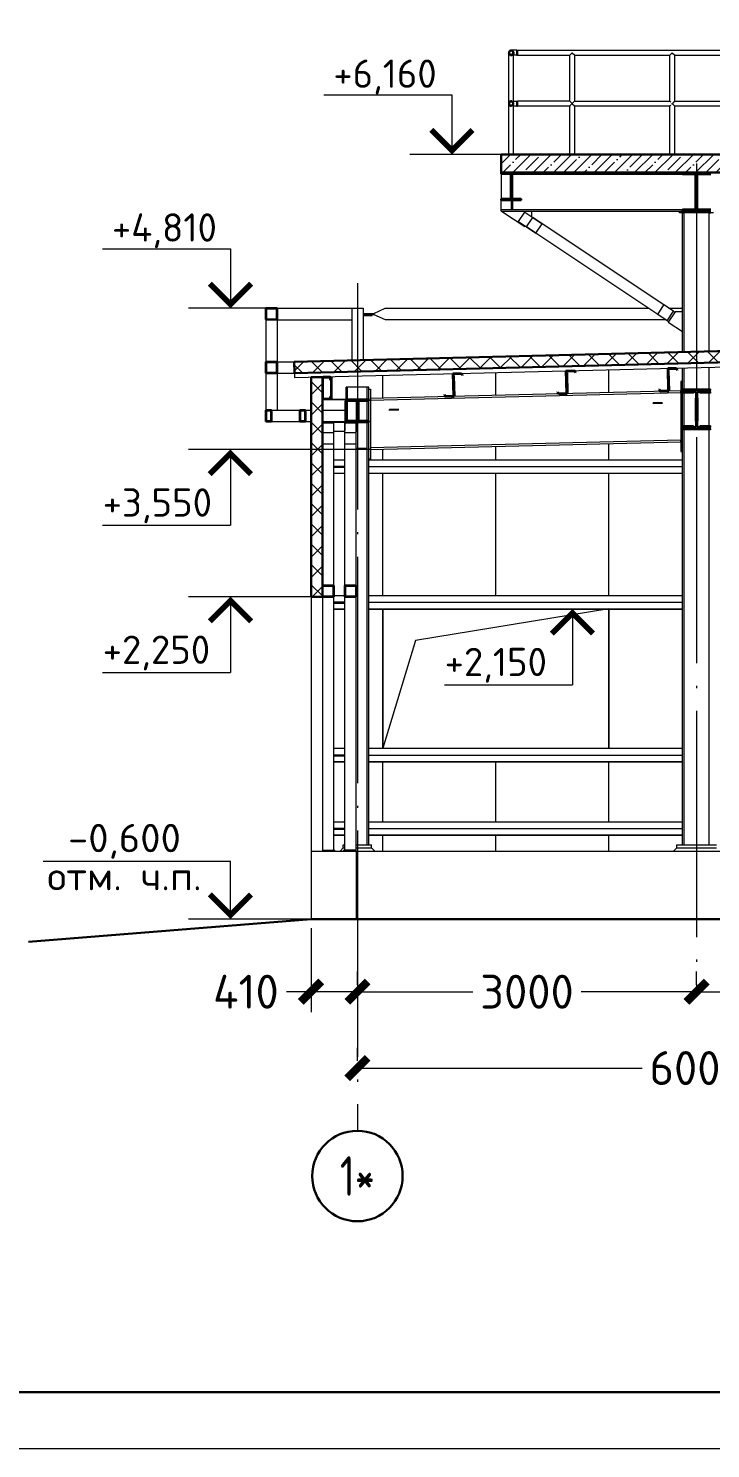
# Model space of a CAD drawing. Extents: x -965262 to 1142518, y -357520 to 71675.
# Drawn here: x -336489 to -330455, y -240088 to -227531 of the extents above; entities that cross this region are included whole.
import ezdxf

# ---------------------------------------------------------------- set-up
doc = ezdxf.new("R2010")
doc.units = 0
doc.header["$LTSCALE"] = 10
doc.linetypes.add('DOTE', pattern=[2.42, 2, -0.2, 0.02, -0.2])
doc.layers.get('0').update_dxf_attribs({"linetype": 'CONTINUOUS', "lineweight": 30})
doc.layers.get('Defpoints').update_dxf_attribs({"linetype": 'CONTINUOUS'})
doc.layers.add('DOTE', color=7, linetype='DOTE', lineweight=9)
doc.styles.add('GOST 2.304', font='isocpeur.ttf', dxfattribs={"width": 0.75, "height": 250})
doc.styles.get("Standard").update_dxf_attribs({"font": 'isocpeur.ttf', "height": 300})
doc.dimstyles.get("Standard").update_dxf_attribs({"dimscale": 100, "dimtxt": 300, "dimasz": 1.8, "dimexe": 1.8, "dimexo": 0.625, "dimgap": 0.9, "dimtad": 0, "dimdec": 0, "dimzin": 0, "dimdsep": 46, "dimtxsty": 'Standard', "dimblk": 'ARCHTICK', "dimcen": 0.9, "dimclrd": 256, "dimclre": 256, "dimclrt": 256, "dimadec": 0, "dimazin": 0, "dimtfac": 1, "dimtdec": 0, "dimtofl": 0, "dimtmove": 0, "dimatfit": 3, "dimfxl": 1, "dimtolj": 1, "dimtzin": 0, "dimlwd": 15, "dimlwe": 15, "dimarcsym": 0})
pattern_1 = [(45, (-336265.44, -304529.16), (-89.80256, 89.80256), []), (135, (-336265.44, -304529.16), (-89.80256, -89.80256), [])]

# ---------------------------------------------------------------- blocks, each defined once
blk = doc.blocks.new('_ArchTick')
at = {"color": 0, "linetype": 'ByBlock', "lineweight": 0, "const_width": 0.4}
blk.add_lwpolyline([(-0.5, -0.5), (0.5, 0.5)], dxfattribs=at)
blk = doc.blocks.new('*D134')
at = {"lineweight": 15, "transparency": 16777216}
for p, q in [((-333989, -235487), (-333989, -236228)), ((-333579, -235986), (-333579, -235868)), ((-333989, -236048), (-334205, -236048)), ((-333579, -236048), (-333989, -236048))]:
    blk.add_line(p, q, dxfattribs=at)
at = {"layer": 'Defpoints', "color": 0, "lineweight": 15, "transparency": 16777216}
for p in [(-333989, -235424), (-333989, -236048), (-333579, -236048)]:
    blk.add_point(p, dxfattribs=at)
at = {"lineweight": 15, "transparency": 16777216, "xscale": 180, "yscale": 180, "zscale": 180, "rotation": 180}
blk.add_blockref('_ArchTick', (-333989, -236048), dxfattribs=at)
at = {"lineweight": 15, "transparency": 16777216, "xscale": 180, "yscale": 180, "zscale": 180}
blk.add_blockref('_ArchTick', (-333579, -236048), dxfattribs=at)
at = {"lineweight": 15, "transparency": 16777216, "insert": (-334565, -236048), "char_height": 300, "attachment_point": 5}
blk.add_mtext('\\A1;410', dxfattribs=at)
blk = doc.blocks.new('*D142')
at = {"lineweight": 15, "transparency": 16777216}
for p, q in [((-333579, -236660), (-333579, -236543)), ((-327579, -236660), (-327579, -236543)), ((-333579, -236723), (-331059, -236723)), ((-327579, -236723), (-330099, -236723))]:
    blk.add_line(p, q, dxfattribs=at)
at = {"layer": 'Defpoints', "color": 0, "lineweight": 15, "transparency": 16777216}
for p in [(-333579, -236723), (-333579, -236723), (-327579, -236723)]:
    blk.add_point(p, dxfattribs=at)
at = {"lineweight": 15, "transparency": 16777216, "xscale": 180, "yscale": 180, "zscale": 180, "rotation": 180}
blk.add_blockref('_ArchTick', (-333579, -236723), dxfattribs=at)
at = {"lineweight": 15, "transparency": 16777216, "xscale": 180, "yscale": 180, "zscale": 180}
blk.add_blockref('_ArchTick', (-327579, -236723), dxfattribs=at)
at = {"lineweight": 15, "transparency": 16777216, "insert": (-330579, -236723), "char_height": 300, "attachment_point": 5}
blk.add_mtext('\\A1;6000', dxfattribs=at)
blk = doc.blocks.new('qsc')
at = {"lineweight": 15}
for p, q in [((395158, 154474), (395108, 154474)), ((395158, 154474), (395158, 154474)), ((395158, 154433), (395158, 154474)), ((395158, 154474), (395165, 154474)), ((395165, 154433), (395165, 154474)), ((395165, 154474), (395165, 154474)), ((395165, 154474), (395165, 154473)), ((395165, 154474), (398635, 154474)), ((395165, 154473), (395165, 154460)), ((395165, 154460), (395165, 154431)), ((395087, 153553), (395087, 154453)), ((395130, 154003), (395130, 154453)), ((395158, 154431), (395130, 154431)), ((395158, 154432), (395158, 154433)), ((395158, 154432), (395158, 154433)), ((395158, 154431), (395158, 154432)), ((395158, 154431), (395158, 154432)), ((395158, 154431), (395165, 154431)), ((395165, 154432), (395165, 154433)), ((395165, 154431), (395165, 154432)), ((395165, 154431), (395627, 154431)), ((395627, 154432), (395648, 154453)), ((395627, 154431), (395627, 154432)), ((395627, 154024), (395627, 154431)), ((395648, 154453), (395670, 154431)), ((395670, 154024), (395670, 154431)), ((395670, 154431), (396512, 154431)), ((396512, 154432), (396533, 154453)), ((396512, 154431), (396512, 154432)), ((396512, 154024), (396512, 154431)), ((396533, 154453), (396555, 154431)), ((396555, 154024), (396555, 154431)), ((396555, 154431), (397397, 154431)), ((395087, 154006), (395088, 154010)), ((395087, 154003), (395087, 154006)), ((395087, 153999), (395087, 154003)), ((395088, 153995), (395087, 153999)), ((395088, 154010), (395090, 154013)), ((395090, 153992), (395088, 153995)), ((395090, 154013), (395092, 154016)), ((395092, 153989), (395090, 153992)), ((395112, 154024), (395116, 154023)), ((395116, 153983), (395112, 153982)), ((395116, 154023), (395119, 154021)), ((395119, 153984), (395116, 153983)), ((395119, 154021), (395122, 154019)), ((395122, 153986), (395119, 153984)), ((395122, 154019), (395125, 154016)), ((395125, 153989), (395122, 153986)), ((395125, 154016), (395127, 154013)), ((395127, 153992), (395125, 153989)), ((395127, 154013), (395128, 154010)), ((395128, 153995), (395127, 153992)), ((395128, 154010), (395129, 154006)), ((395129, 153999), (395128, 153995)), ((395129, 154006), (395130, 154003)), ((395130, 154003), (395129, 153999)), ((395130, 154024), (395158, 154024)), ((395130, 153553), (395130, 154003)), ((395158, 153981), (395130, 153981)), ((395158, 154024), (395158, 154024)), ((395158, 153983), (395158, 154024)), ((395158, 154024), (395165, 154024)), ((395158, 153982), (395158, 153983)), ((395158, 153982), (395158, 153983)), ((395158, 153981), (395158, 153982)), ((395158, 153981), (395158, 153982)), ((395158, 153981), (395165, 153981)), ((395165, 154024), (395165, 154024)), ((395165, 154024), (395165, 154023)), ((395627, 154024), (395165, 154024)), ((395165, 153983), (395165, 154024)), ((395165, 154023), (395165, 153981)), ((395165, 153982), (395165, 153983)), ((395165, 153981), (395165, 153982)), ((395627, 153981), (395165, 153981)), ((395648, 154003), (395627, 154024)), ((395627, 153982), (395648, 154003)), ((395627, 153982), (395627, 153981)), ((395627, 153553), (395627, 153981)), ((395648, 154003), (395652, 154006)), ((395648, 154003), (395652, 153999)), ((395669, 154024), (395652, 154006)), ((395652, 153999), (395665, 153986)), ((395665, 153986), (395669, 153982)), ((395669, 154024), (395670, 154024)), ((395670, 153981), (395669, 153982)), ((395670, 154024), (396512, 154024)), ((395670, 153553), (395670, 153981)), ((396512, 153981), (395670, 153981)), ((396512, 154024), (396512, 154024)), ((396512, 154024), (396513, 154023)), ((396512, 154024), (396512, 154024)), ((396513, 153983), (396512, 153982)), ((396512, 153981), (396512, 153982)), ((396512, 153982), (396512, 153982)), ((396512, 153553), (396512, 153981)), ((396515, 154021), (396513, 154023)), ((396513, 154023), (396513, 154023)), ((396515, 153984), (396513, 153983)), ((396513, 153983), (396513, 153983)), ((396517, 154019), (396515, 154021)), ((396515, 154021), (396515, 154021)), ((396517, 153986), (396515, 153984)), ((396515, 153984), (396515, 153984)), ((396520, 154016), (396517, 154019)), ((396517, 154019), (396517, 154019)), ((396520, 153989), (396517, 153987)), ((396517, 153987), (396517, 153986)), ((396520, 154016), (396520, 154016)), ((396520, 154016), (396520, 154016)), ((396520, 153990), (396520, 153989)), ((396520, 153989), (396520, 153989)), ((396533, 154003), (396530, 154006)), ((396530, 153999), (396533, 154003)), ((396533, 154003), (396537, 154006)), ((396533, 154003), (396537, 153999)), ((396554, 154024), (396537, 154006)), ((396537, 153999), (396550, 153986)), ((396550, 153986), (396554, 153982)), ((396554, 154024), (396555, 154024)), ((396555, 153981), (396554, 153982)), ((396555, 154024), (397397, 154024)), ((396555, 153553), (396555, 153981)), ((397397, 153981), (396555, 153981)), ((395021, 153382), (395021, 153160)), ((395021, 153379), (395105, 153379)), ((395112, 153379), (396623, 153379)), ((395112, 153341), (395121, 153341)), ((395121, 153379), (395121, 153160)), ((395196, 153393), (396623, 153393)), ((396735, 153068), (396735, 153379)), ((395112, 153201), (395121, 153201)), ((396735, 153323), (396744, 153323)), ((395021, 153053), (395021, 153149)), ((395112, 153068), (395112, 153149)), ((395121, 153149), (395121, 153068)), ((396735, 153123), (396744, 153123)), ((395021, 153067), (396623, 153067)), ((395021, 153053), (396623, 153053)), ((395024, 153053), (395229, 152916)), ((395121, 153068), (395112, 153068)), ((395173, 152959), (395229, 153043)), ((395173, 152959), (395244, 152912)), ((395229, 153043), (395299, 152995)), ((395244, 152912), (395299, 152995)), ((395287, 153004), (395290, 153008)), ((395290, 153008), (395290, 153053)), ((395299, 152995), (395382, 152940)), ((395382, 152940), (395299, 152995)), ((396598, 153053), (396623, 153053)), ((396598, 153038), (396598, 153053)), ((396898, 153038), (396598, 153038)), ((396623, 153038), (396637, 153038)), ((396623, 151805), (396623, 153038)), ((396637, 151806), (396637, 153038)), ((396744, 153068), (396735, 153068)), ((396859, 153038), (396873, 153038)), ((396859, 151811), (396859, 153038)), ((395229, 152916), (395231, 152921)), ((395244, 152912), (395327, 152857)), ((395327, 152857), (395244, 152912)), ((395327, 152857), (395382, 152940)), ((396404, 152139), (395327, 152857)), ((396459, 152222), (395382, 152940)), ((396404, 152139), (396459, 152222)), ((396404, 152139), (396459, 152222)), ((396459, 152222), (396458, 152220)), ((396543, 152167), (396459, 152222)), ((396543, 152167), (396459, 152222)), ((392938, 152193), (393798, 152193)), ((393038, 152092), (393698, 152092)), ((396405, 152141), (396404, 152139)), ((396487, 152083), (396404, 152139)), ((396487, 152083), (396404, 152139)), ((396487, 152083), (396543, 152167)), ((396500, 152075), (396487, 152083)), ((396558, 152162), (396497, 152071)), ((396497, 152071), (396623, 151987)), ((396543, 152167), (396541, 152165)), ((396543, 152167), (396555, 152158)), ((396623, 152162), (396558, 152162)), ((393038, 151719), (393188, 151719)), ((393038, 151619), (393192, 151619)), ((393525, 151584), (393519, 151584)), ((393519, 151584), (393519, 151389)), ((393525, 151389), (393525, 151584)), ((394603, 151412), (394599, 151597)), ((394599, 151597), (394605, 151597)), ((394605, 151597), (394609, 151413)), ((395603, 151437), (395599, 151622)), ((395599, 151622), (395605, 151622)), ((395605, 151622), (395609, 151437)), ((396503, 151459), (396498, 151644)), ((396498, 151644), (396504, 151644)), ((396504, 151644), (396509, 151459)), ((396623, 151468), (396623, 151665)), ((396637, 151477), (396637, 151666)), ((396859, 151477), (396859, 151671)), ((393848, 151496), (393648, 151496)), ((393648, 151387), (393648, 151496)), ((393660, 151387), (393660, 151496)), ((393836, 151387), (393836, 151496)), ((393848, 151387), (393848, 151496)), ((393848, 151479), (393863, 151479)), ((393848, 151387), (393848, 151479)), ((393863, 151479), (393863, 150859)), ((396608, 151462), (393863, 151394)), ((393863, 151380), (396608, 151448)), ((396623, 151547), (396608, 151547)), ((396608, 151547), (396608, 150927)), ((396608, 151448), (396608, 151462)), ((396623, 151142), (396623, 151454)), ((396871, 151477), (396626, 151477)), ((396626, 151477), (396626, 151468)), ((396871, 151468), (396626, 151468)), ((396721, 151454), (396626, 151454)), ((396626, 151454), (396626, 151442)), ((396721, 151442), (396626, 151442)), ((396637, 151154), (396637, 151442)), ((396721, 151454), (396721, 151442)), ((396871, 151454), (396776, 151454)), ((396776, 151454), (396776, 151442)), ((396871, 151442), (396776, 151442)), ((396859, 151154), (396859, 151442)), ((396871, 151477), (396871, 151468)), ((396871, 151454), (396871, 151442)), ((393458, 151389), (393648, 151389)), ((393458, 151383), (393458, 151389)), ((393648, 151383), (393458, 151383)), ((393648, 151373), (393636, 151373)), ((393636, 151373), (393636, 151113)), ((393648, 151199), (393648, 151375)), ((393648, 151199), (393648, 151373)), ((393660, 151199), (393660, 151375)), ((393752, 151357), (393761, 151357)), ((393761, 151375), (393761, 151199)), ((393836, 151199), (393836, 151375)), ((393848, 151199), (393848, 151375)), ((393848, 151199), (393848, 151375)), ((393863, 151380), (393863, 151394)), ((396445, 151358), (396365, 151356)), ((396366, 151348), (396365, 151356)), ((396446, 151350), (396366, 151348)), ((396446, 151350), (396445, 151358)), ((396744, 151398), (396735, 151398)), ((396735, 151398), (396735, 151198)), ((396762, 151398), (396753, 151398)), ((396762, 151198), (396762, 151398)), ((393761, 151217), (393752, 151217)), ((394112, 151300), (394032, 151298)), ((394032, 151290), (394032, 151298)), ((394112, 151292), (394032, 151290)), ((394112, 151292), (394112, 151300)), ((396735, 151198), (396744, 151198)), ((396753, 151198), (396762, 151198)), ((393636, 151113), (393638, 151113)), ((393648, 151177), (393648, 151187)), ((393648, 151177), (393648, 151187)), ((393660, 151177), (393660, 151187)), ((393836, 147448), (393836, 151187)), ((393848, 147448), (393848, 151187)), ((393848, 150859), (393848, 151187)), ((396623, 147448), (396623, 151128)), ((396721, 151154), (396626, 151154)), ((396626, 151154), (396626, 151142)), ((396721, 151142), (396626, 151142)), ((396871, 151128), (396626, 151128)), ((396626, 151128), (396626, 151119)), ((396871, 151119), (396626, 151119)), ((396637, 147448), (396637, 151119)), ((396721, 151154), (396721, 151142)), ((396871, 151154), (396776, 151154)), ((396776, 151154), (396776, 151142)), ((396871, 151142), (396776, 151142)), ((396859, 147448), (396859, 151119)), ((396871, 151154), (396871, 151142)), ((396871, 151128), (396871, 151119)), ((393836, 150953), (393738, 150953)), ((393836, 150944), (393738, 150944)), ((393836, 150944), (393836, 150953)), ((396608, 151026), (393863, 150958)), ((393863, 150944), (396608, 151012)), ((393863, 150944), (393863, 150958)), ((396608, 151012), (396608, 151026)), ((393538, 150853), (393629, 150853)), ((393629, 150851), (393629, 150853)), ((393629, 150853), (393638, 150853)), ((393638, 150851), (393629, 150851)), ((393863, 150859), (393848, 150859)), ((393848, 150853), (396623, 150853)), ((396608, 150927), (396623, 150927)), ((393538, 150794), (393638, 150794)), ((393638, 150793), (393538, 150793)), ((393538, 150787), (393638, 150787)), ((393538, 150736), (393638, 150736)), ((393538, 150734), (393638, 150734)), ((393848, 150793), (396623, 150793)), ((393848, 150736), (396623, 150736)), ((393848, 150734), (396623, 150734)), ((393538, 149653), (393629, 149653)), ((393538, 149594), (393638, 149594)), ((393638, 149593), (393538, 149593)), ((393538, 149587), (393638, 149587)), ((393629, 149651), (393629, 149653)), ((393629, 149653), (393638, 149653)), ((393638, 149651), (393629, 149651)), ((393848, 149653), (396623, 149653)), ((393848, 149593), (396623, 149593)), ((393538, 149536), (393638, 149536)), ((393538, 149534), (393638, 149534)), ((393848, 149536), (396623, 149536)), ((393848, 149534), (396623, 149534)), ((393538, 148303), (393629, 148303)), ((393629, 148301), (393629, 148303)), ((393629, 148303), (393638, 148303)), ((393638, 148301), (393629, 148301)), ((393848, 148303), (396623, 148303)), ((393538, 148244), (393638, 148244)), ((393638, 148243), (393538, 148243)), ((393538, 148237), (393638, 148237)), ((393538, 148186), (393638, 148186)), ((393538, 148184), (393638, 148184)), ((393848, 148243), (396623, 148243)), ((393848, 148186), (396623, 148186)), ((393848, 148184), (396623, 148184)), ((393538, 147653), (393629, 147653)), ((393538, 147594), (393638, 147594)), ((393638, 147593), (393538, 147593)), ((393538, 147587), (393638, 147587)), ((393629, 147651), (393629, 147653)), ((393629, 147653), (393638, 147653)), ((393638, 147651), (393629, 147651)), ((393848, 147653), (396623, 147653)), ((393848, 147593), (396623, 147593)), ((393538, 147536), (393638, 147536)), ((393538, 147534), (393638, 147534)), ((393623, 147423), (393623, 147448)), ((393623, 147448), (393638, 147448)), ((393623, 147423), (393638, 147423)), ((393738, 147448), (393873, 147448)), ((393738, 147423), (393873, 147423)), ((393848, 147536), (396623, 147536)), ((393848, 147534), (396623, 147534)), ((393873, 147423), (393873, 147448)), ((396573, 147423), (396573, 147448)), ((396573, 147448), (396923, 147448)), ((396573, 147423), (396923, 147423))]:
    blk.add_line(p, q, dxfattribs=at)
for p, q in [((395092, 154016), (395095, 154019)), ((395095, 153986), (395092, 153989)), ((395095, 154019), (395098, 154021)), ((395098, 153984), (395095, 153986)), ((395098, 154021), (395101, 154023)), ((395101, 153983), (395098, 153984)), ((395101, 154023), (395105, 154024)), ((395105, 153982), (395101, 153983)), ((395105, 154024), (395108, 154024)), ((395108, 153981), (395105, 153982)), ((395108, 154024), (395112, 154024)), ((395112, 153982), (395108, 153981)), ((395021, 153382), (395021, 153393)), ((395021, 153393), (395196, 153393)), ((395105, 153382), (395021, 153382)), ((395105, 153160), (395105, 153382)), ((395196, 153382), (395112, 153382)), ((395112, 153382), (395112, 153160)), ((395196, 153393), (395196, 153382)), ((396623, 153379), (396623, 153393)), ((396623, 153393), (396873, 153393)), ((396744, 153379), (396623, 153379)), ((396744, 153067), (396744, 153379)), ((396873, 153379), (396753, 153379)), ((396753, 153379), (396753, 153067)), ((395021, 153149), (395021, 153160)), ((395021, 153160), (395105, 153160)), ((395021, 153149), (395196, 153149)), ((395112, 153160), (395196, 153160)), ((395196, 153160), (395196, 153149)), ((396623, 153053), (396623, 153067)), ((396623, 153067), (396744, 153067)), ((396623, 153053), (396873, 153053)), ((396753, 153067), (396873, 153067)), ((396623, 151454), (396623, 151468)), ((396623, 151468), (396873, 151468)), ((396744, 151454), (396623, 151454)), ((396744, 151142), (396744, 151454)), ((396873, 151454), (396753, 151454)), ((396753, 151454), (396753, 151142)), ((393648, 151375), (393648, 151387)), ((393648, 151387), (393848, 151387)), ((393744, 151375), (393648, 151375)), ((393744, 151199), (393744, 151375)), ((393848, 151375), (393752, 151375)), ((393752, 151375), (393752, 151199)), ((393848, 151387), (393848, 151375)), ((393648, 151187), (393648, 151199)), ((393648, 151199), (393744, 151199)), ((393752, 151199), (393848, 151199)), ((393848, 151199), (393848, 151187)), ((393648, 151187), (393848, 151187)), ((396623, 151128), (396623, 151142)), ((396623, 151142), (396744, 151142)), ((396623, 151128), (396873, 151128)), ((396753, 151142), (396873, 151142))]:
    blk.add_line(p, q)
at = {"extrusion": (0, 1, 0)}
for p, q in [((393038, 152193), (392938, 152193)), ((392938, 152193), (392938, 152093)), ((393038, 152193), (392938, 152193)), ((392938, 152193), (392938, 152192)), ((392938, 152093), (393038, 152093)), ((392941, 152190), (393036, 152190)), ((392941, 152095), (392941, 152190)), ((393036, 152095), (392941, 152095)), ((393036, 152190), (393036, 152095)), ((393038, 152093), (393038, 152193)), ((393038, 152193), (393038, 152192)), ((393038, 151719), (392938, 151719)), ((392938, 151719), (392938, 151619)), ((392941, 151717), (393036, 151717)), ((392941, 151622), (392941, 151717)), ((393036, 151717), (393036, 151622)), ((393038, 151619), (393038, 151719)), ((392938, 151619), (393038, 151619)), ((393036, 151622), (392941, 151622)), ((392938, 151293), (392938, 151193)), ((392988, 151293), (392938, 151293)), ((392938, 151193), (392988, 151193)), ((392941, 151290), (392986, 151290)), ((392941, 151195), (392941, 151290)), ((392986, 151195), (392941, 151195)), ((392986, 151290), (392986, 151195)), ((392988, 151193), (392988, 151293)), ((393239, 151293), (393239, 151193)), ((393289, 151293), (393239, 151293)), ((393239, 151193), (393289, 151193)), ((393241, 151290), (393286, 151290)), ((393241, 151195), (393241, 151290)), ((393286, 151195), (393241, 151195)), ((393286, 151290), (393286, 151195)), ((393289, 151193), (393289, 151293))]:
    blk.add_line(p, q, dxfattribs=at)
at = {"lineweight": 15, "extrusion": (0, 1, 0)}
for p, q in [((392938, 152092), (392938, 151719)), ((393038, 152092), (393038, 151719)), ((393698, 152193), (393698, 151733)), ((393798, 152193), (393798, 151736)), ((392938, 151619), (392938, 151193)), ((393038, 151619), (393038, 151293)), ((392938, 151293), (393239, 151293)), ((392989, 151193), (393239, 151193)), ((393289, 151293), (393338, 151293)), ((393289, 151193), (393338, 151193)), ((393438, 151293), (393636, 151293)), ((393438, 151193), (393636, 151193))]:
    blk.add_line(p, q, dxfattribs=at)
at = {"lineweight": 15}
blk.add_arc((395108, 154453), 21.4, 10, 190, dxfattribs=at)
for centre, radius, start, end in [((395108, 154453), 21.3, 190, 10), ((395108, 154453), 18.6, 350, 170), ((395108, 154453), 18.5, 170, 350), ((395108, 154003), 18.5, 0, 180), ((395108, 154003), 18.5, 180, 0)]:
    blk.add_arc(centre, radius, start, end)
blk = doc.blocks.new('*D144')
at = {"lineweight": 15, "transparency": 16777216}
for p, q in [((-333579, -235986), (-333579, -235868)), ((-330579, -235986), (-330579, -235868)), ((-333579, -236048), (-332559, -236048)), ((-330579, -236048), (-331599, -236048))]:
    blk.add_line(p, q, dxfattribs=at)
at = {"layer": 'Defpoints', "color": 0, "lineweight": 15, "transparency": 16777216}
for p in [(-333579, -236048), (-333579, -236048), (-330579, -236048)]:
    blk.add_point(p, dxfattribs=at)
at = {"lineweight": 15, "transparency": 16777216, "xscale": 180, "yscale": 180, "zscale": 180, "rotation": 180}
blk.add_blockref('_ArchTick', (-333579, -236048), dxfattribs=at)
at = {"lineweight": 15, "transparency": 16777216, "xscale": 180, "yscale": 180, "zscale": 180}
blk.add_blockref('_ArchTick', (-330579, -236048), dxfattribs=at)
at = {"lineweight": 15, "transparency": 16777216, "insert": (-332079, -236048), "char_height": 300, "attachment_point": 5}
blk.add_mtext('\\A1;3000', dxfattribs=at)
blk = doc.blocks.new('*D145')
at = {"lineweight": 15, "transparency": 16777216}
for p, q in [((-330579, -235986), (-330579, -235868)), ((-327579, -235986), (-327579, -235868)), ((-330579, -236048), (-329559, -236048)), ((-327579, -236048), (-328599, -236048))]:
    blk.add_line(p, q, dxfattribs=at)
at = {"layer": 'Defpoints', "color": 0, "lineweight": 15, "transparency": 16777216}
for p in [(-330579, -236048), (-330579, -236048), (-327579, -236048)]:
    blk.add_point(p, dxfattribs=at)
at = {"lineweight": 15, "transparency": 16777216, "xscale": 180, "yscale": 180, "zscale": 180, "rotation": 180}
blk.add_blockref('_ArchTick', (-330579, -236048), dxfattribs=at)
at = {"lineweight": 15, "transparency": 16777216, "xscale": 180, "yscale": 180, "zscale": 180}
blk.add_blockref('_ArchTick', (-327579, -236048), dxfattribs=at)
at = {"lineweight": 15, "transparency": 16777216, "insert": (-329079, -236048), "char_height": 300, "attachment_point": 5}
blk.add_mtext('\\A1;3000', dxfattribs=at)

msp = doc.modelspace()

# ---------------------------------------------------------------- hatches: boundary and pattern name
at = {"lineweight": 15}
h = msp.add_hatch(dxfattribs=at)
h.set_pattern_fill('ANSI35', color=256, scale=20, style=0)
h.set_pattern_definition([(45, (-336265.44, -304529.16), (-89.80256, 89.80256), []), (45, (-336175.63, -304529.16), (-89.80256, 89.80256), [158.75, -31.75, 0, -31.75])])
h.paths.add_polyline_path([(-332306.3, -228805.6), (-327903.8, -228805.6), (-327903.8, -228645.6), (-332306.3, -228645.6)])
h = msp.add_hatch(dxfattribs=at)
h.set_pattern_fill('ANSI37', color=30, scale=40, style=0)
h.set_pattern_definition(pattern_1)
h.paths.add_polyline_path([(-327255, -230407.9), (-327258.7, -230308), (-334138.8, -230477.7), (-334135.2, -230577.6)])
h = msp.add_hatch(dxfattribs=at)
h.set_pattern_fill('ANSI37', color=30, scale=40, style=0)
h.set_pattern_definition(pattern_1)
h.paths.add_polyline_path([(-333888.8, -230614), (-333988.8, -230614), (-333988.8, -230614), (-333988.8, -232555.6), (-333888.8, -232555.6)])

# ---------------------------------------------------------------- linework, layer by layer
at = {"lineweight": 15, "ltscale": 0.3}
for p, q in [((-333875.8, -228119.3, -3259.8), (-332743.4, -228119.3, -3259.8)), ((-335834.3, -229479.3, -3259.8), (-334701.9, -229479.3, -3259.8)), ((-335834.3, -231923.6, -1808.5), (-334701.9, -231923.6, -1808.5)), ((-335834.3, -233224.9, -1808.5), (-334701.9, -233224.9, -1808.5)), ((-332810, -233333.3, -3259.8), (-331677.6, -233333.3, -3259.8)), ((-336356.8, -234892.5, -3259.8), (-334701.9, -234892.5, -3259.8))]:
    msp.add_line(p, q, dxfattribs=at)
at = {"lineweight": 15}
for p, q in [((-332743.4, -228119.3, -3259.8), (-332743.4, -228645.6, -3259.8)), ((-332306.3, -228645.6, -3259.8), (-333114, -228645.6, -3259.8)), ((-334701.9, -229479.3, -3259.8), (-334701.9, -230005.6, -3259.8)), ((-334388.8, -230005.6, -3259.8), (-335072.4, -230005.6, -3259.8)), ((-333433.8, -230051, -3259.8), (-333333.8, -230005.6, -3259.8)), ((-333333.8, -230005.6, -3259.8), (-331003.9, -230005.6, -3259.8)), ((-330823.7, -230005.6, -3259.8), (-330703.8, -230005.6, -3259.8)), ((-333448.8, -230060.2, -3259.8), (-333528.8, -230060.2, -3259.8)), ((-333528.8, -230060.2, -3259.8), (-333528.8, -230069.2, -3259.8)), ((-333528.8, -230069.2, -3259.8), (-333448.8, -230069.2, -3259.8)), ((-333518.8, -230051, -3259.8), (-333518.8, -230060.2, -3259.8)), ((-333518.8, -230051, -3259.8), (-333433.8, -230051, -3259.8)), ((-333518.8, -230060.2, -3259.8), (-333433.8, -230060.2, -3259.8)), ((-333448.8, -230069.2, -3259.8), (-333448.8, -230060.2, -3259.8)), ((-333433.8, -230051, -3259.8), (-333433.8, -230060.2, -3259.8)), ((-333433.8, -230060.2, -3259.8), (-333333.8, -230105.6, -3259.8)), ((-333333.8, -230105.6, -3259.8), (-330853.9, -230105.6, -3259.8)), ((-333813.8, -230809.5, -3259.8), (-333813.8, -230614.5, -3259.8)), ((-333813.8, -230614.5, -3259.8), (-333807.8, -230614.5, -3259.8)), ((-333807.8, -230809.5, -3259.8), (-333807.8, -230614.5, -3259.8)), ((-333813.8, -230809.5, -3259.8), (-333807.8, -230809.5, -3259.8)), ((-333888.8, -231011.6, -3259.8), (-333578.8, -231011.6, -3259.8)), ((-333788.8, -231021.6, -3259.8), (-333888.8, -231021.6, -3259.8)), ((-333788.8, -234796.6, -3259.8), (-333788.8, -231021.6, -3259.8)), ((-333688.8, -234796.6, -3259.8), (-333688.8, -231021.6, -3259.8)), ((-333588.8, -231021.6, -3259.8), (-333688.8, -231021.6, -3259.8)), ((-333588.8, -234805.6, -3259.8), (-333588.8, -231021.6, -3259.8)), ((-333578.8, -231091.6, -3259.8), (-333578.8, -231011.6, -3259.8)), ((-333788.8, -231106.6, -3259.8), (-333888.8, -231106.6, -3259.8)), ((-333788.8, -231091.6, -3259.8), (-333688.8, -231091.6, -3259.8)), ((-333588.8, -231106.6, -3259.8), (-333688.8, -231106.6, -3259.8)), ((-333588.8, -231091.6, -3259.8), (-333578.8, -231091.6, -3259.8)), ((-333463.8, -231254.3, -3259.8), (-335072.4, -231254.3, -1808.5)), ((-334701.9, -231254.3, -1808.5), (-334701.9, -231923.6, -1808.5)), ((-333788.8, -231206.6, -3259.8), (-333888.8, -231206.6, -3259.8)), ((-333588.8, -231206.6, -3259.8), (-333688.8, -231206.6, -3259.8)), ((-333988.8, -232555.6, -3259.8), (-335072.4, -232555.6, -1808.5)), ((-334701.9, -232555.6, -1808.5), (-334701.9, -233224.9, -1808.5)), ((-331677.6, -232664, -3259.8), (-331677.6, -233333.3, -3259.8)), ((-333988.8, -234805.6, -3259.8), (-333988.8, -235405.6, -3259.8)), ((-333778.8, -234805.6, -3259.8), (-333778.8, -234796.6, -3259.8)), ((-333703.8, -234775.6, -3259.8), (-333732.6, -234804.4, -3259.8)), ((-333698.8, -234805.6, -3259.8), (-333698.8, -234796.6, -3259.8)), ((-333588.8, -234805.6, -3259.8), (-333588.8, -235405.6, -3259.8)), ((-333453.8, -234775.6, -3259.8), (-333425, -234804.4, -3259.8)), ((-330753.8, -234775.6, -3259.8), (-330782.6, -234804.4, -3259.8)), ((-334701.9, -235405.6, -3259.8), (-334701.9, -234892.5, -3259.8)), ((-333988.8, -235405.6, -3259.8), (-335072.4, -235405.6, -1808.5))]:
    msp.add_line(p, q, dxfattribs=at)
at = {"color": 30}
for p, q in [((-334138.8, -230477.7, -3259.8), (-327258.7, -230308, -3259.8)), ((-334135.2, -230577.6, -3259.8), (-327255, -230407.9, -3259.8)), ((-334138.8, -230477.7, -3259.8), (-334135.2, -230577.6, -3259.8)), ((-333988.8, -230614, -3259.8), (-333888.8, -230614, -3259.8)), ((-333988.8, -232555.6, -3259.8), (-333988.8, -230614, -3259.8)), ((-333888.8, -232555.6, -3259.8), (-333888.8, -230614, -3259.8))]:
    msp.add_line(p, q, dxfattribs=at)
at = {"color": 30, "lineweight": 15}
for p, q in [((-334134, -230617.6, -3259.8), (-327253.8, -230447.9, -3259.8)), ((-334135.2, -230577.6, -3259.8), (-334134, -230617.6, -3259.8)), ((-333988.8, -232555.6, -3259.8), (-333988.8, -234805.6, -3259.8)), ((-333888.8, -232555.6, -3259.8), (-333888.8, -234805.6, -3259.8)), ((-331353.8, -232664, -4711.1), (-333064.4, -232943.9, -4711.1)), ((-333064.4, -232943.9, -4711.1), (-333353.8, -233895.6, -3259.8)), ((-333988.8, -234805.6, -3259.8), (-333888.8, -234805.6, -3259.8))]:
    msp.add_line(p, q, dxfattribs=at)
at = {"color": 30, "lineweight": 5}
for p, q in [((-331353.8, -230752.1, -4711.1), (-331353.8, -230549, -4711.1)), ((-333353.8, -230801.4, -4711.1), (-333353.8, -230598.3, -4711.1)), ((-332353.8, -230776.7, -4711.1), (-332353.8, -230573.7, -4711.1)), ((-333353.8, -231345.6, -4711.1), (-333353.8, -231251.5, -4711.1)), ((-332353.8, -231345.6, -4711.1), (-332353.8, -231226.9, -4711.1)), ((-331353.8, -231345.6, -4711.1), (-331353.8, -231202.2, -4711.1)), ((-333353.8, -232545.6, -4711.1), (-333353.8, -231464, -4711.1)), ((-332353.8, -232545.6, -4711.1), (-332353.8, -231464, -4711.1)), ((-331353.8, -232545.6, -4711.1), (-331353.8, -231464, -4711.1)), ((-333353.8, -233895.6, -4711.1), (-333353.8, -232664, -4711.1)), ((-331353.8, -233895.6, -4711.1), (-331353.8, -232664, -4711.1)), ((-333353.8, -234545.6, -4711.1), (-333353.8, -234014, -4711.1)), ((-332353.8, -234545.6, -4711.1), (-332353.8, -234014, -4711.1)), ((-331353.8, -234545.6, -4711.1), (-331353.8, -234014, -4711.1)), ((-333353.8, -234805.6, -4711.1), (-333353.8, -234664, -4711.1)), ((-332353.8, -234805.6, -4711.1), (-332353.8, -234664, -4711.1)), ((-331353.8, -234805.6, -4711.1), (-331353.8, -234664, -4711.1))]:
    msp.add_line(p, q, dxfattribs=at)
for p, q in [((-330834.4, -230536.2, -3259.8), (-330758.3, -230534.3, -3259.8)), ((-330829.6, -230734.1, -3259.8), (-330834.4, -230536.2, -3259.8)), ((-330760.6, -230539.5, -3259.8), (-330829.2, -230541.1, -3259.8)), ((-330829.2, -230541.1, -3259.8), (-330824.4, -230739, -3259.8)), ((-330750.4, -230551, -3259.8), (-330760.6, -230539.5, -3259.8)), ((-330758.3, -230534.3, -3259.8), (-330746.6, -230547.6, -3259.8)), ((-330746.6, -230547.6, -3259.8), (-330750.4, -230551, -3259.8)), ((-333888.8, -230621.4, -3259.8), (-333888.8, -230799.5, -3259.8)), ((-333883.8, -230621.4, -3259.8), (-333883.8, -230799.5, -3259.8)), ((-333878.8, -230611.4, -3259.8), (-333823.8, -230611.4, -3259.8)), ((-333878.8, -230616.4, -3259.8), (-333823.8, -230616.4, -3259.8)), ((-333818.8, -230621.4, -3259.8), (-333818.8, -230639.5, -3259.8)), ((-333818.8, -230639.5, -3259.8), (-333813.8, -230639.5, -3259.8)), ((-333813.8, -230621.4, -3259.8), (-333813.8, -230639.5, -3259.8)), ((-332733.9, -230583, -3259.8), (-332657.8, -230581.2, -3259.8)), ((-332729, -230780.9, -3259.8), (-332733.9, -230583, -3259.8)), ((-332660, -230586.3, -3259.8), (-332728.7, -230588, -3259.8)), ((-332728.7, -230588, -3259.8), (-332723.8, -230785.9, -3259.8)), ((-332649.8, -230597.8, -3259.8), (-332660, -230586.3, -3259.8)), ((-332657.8, -230581.2, -3259.8), (-332646, -230594.5, -3259.8)), ((-332646, -230594.5, -3259.8), (-332649.8, -230597.8, -3259.8)), ((-331734.2, -230558.4, -3259.8), (-331658.1, -230556.5, -3259.8)), ((-331729.3, -230756.3, -3259.8), (-331734.2, -230558.4, -3259.8)), ((-331660.3, -230561.6, -3259.8), (-331729, -230563.3, -3259.8)), ((-331729, -230563.3, -3259.8), (-331724.1, -230761.2, -3259.8)), ((-331650.1, -230573.2, -3259.8), (-331660.3, -230561.6, -3259.8)), ((-331658.1, -230556.5, -3259.8), (-331646.3, -230569.8, -3259.8)), ((-331646.3, -230569.8, -3259.8), (-331650.1, -230573.2, -3259.8)), ((-333818.8, -230784.5, -3259.8), (-333813.8, -230784.5, -3259.8)), ((-333818.8, -230784.5, -3259.8), (-333818.8, -230799.5, -3259.8)), ((-333813.8, -230784.5, -3259.8), (-333813.8, -230799.5, -3259.8)), ((-332811.6, -230774.4, -3259.8), (-332807.8, -230771.1, -3259.8)), ((-332799.9, -230787.7, -3259.8), (-332811.6, -230774.4, -3259.8)), ((-332807.8, -230771.1, -3259.8), (-332797.7, -230782.6, -3259.8)), ((-332723.8, -230785.9, -3259.8), (-332799.9, -230787.7, -3259.8)), ((-332797.7, -230782.6, -3259.8), (-332729, -230780.9, -3259.8)), ((-331812, -230749.8, -3259.8), (-331808.1, -230746.4, -3259.8)), ((-331800.2, -230763.1, -3259.8), (-331812, -230749.8, -3259.8)), ((-331808.1, -230746.4, -3259.8), (-331798, -230758, -3259.8)), ((-331724.1, -230761.2, -3259.8), (-331800.2, -230763.1, -3259.8)), ((-331798, -230758, -3259.8), (-331729.3, -230756.3, -3259.8)), ((-330912.2, -230727.6, -3259.8), (-330908.4, -230724.2, -3259.8)), ((-330900.5, -230740.9, -3259.8), (-330912.2, -230727.6, -3259.8)), ((-330908.4, -230724.2, -3259.8), (-330898.2, -230735.8, -3259.8)), ((-330824.4, -230739, -3259.8), (-330900.5, -230740.9, -3259.8)), ((-330898.2, -230735.8, -3259.8), (-330829.6, -230734.1, -3259.8)), ((-333878.8, -230804.5, -3259.8), (-333823.8, -230804.5, -3259.8)), ((-333878.8, -230809.5, -3259.8), (-333823.8, -230809.5, -3259.8)), ((-333788.8, -232455.6, -3259.8), (-333888.8, -232455.6, -3259.8)), ((-333888.8, -232455.6, -3259.8), (-333888.8, -232555.6, -3259.8)), ((-333788.8, -232555.6, -3259.8), (-333888.8, -232555.6, -3259.8)), ((-333791.1, -232457.9, -3259.8), (-333886.5, -232457.9, -3259.8)), ((-333886.5, -232553.3, -3259.8), (-333886.5, -232457.9, -3259.8)), ((-333791.1, -232553.3, -3259.8), (-333886.5, -232553.3, -3259.8)), ((-333791.1, -232457.9, -3259.8), (-333791.1, -232553.3, -3259.8)), ((-333788.8, -232455.6, -3259.8), (-333788.8, -232555.6, -3259.8)), ((-333588.8, -232455.6, -3259.8), (-333688.8, -232455.6, -3259.8)), ((-333688.8, -232455.6, -3259.8), (-333688.8, -232555.6, -3259.8)), ((-333588.8, -232555.6, -3259.8), (-333688.8, -232555.6, -3259.8)), ((-333591.1, -232457.9, -3259.8), (-333686.5, -232457.9, -3259.8)), ((-333686.5, -232553.3, -3259.8), (-333686.5, -232457.9, -3259.8)), ((-333591.1, -232553.3, -3259.8), (-333686.5, -232553.3, -3259.8)), ((-333591.1, -232457.9, -3259.8), (-333591.1, -232553.3, -3259.8)), ((-333588.8, -232455.6, -3259.8), (-333588.8, -232555.6, -3259.8)), ((-333988.8, -235405.6, -3259.8), (-336488.8, -235605.6, -3259.8))]:
    msp.add_line(p, q)
at = {"color": 30, "extrusion": (1.83697e-16, 0, -1)}
msp.add_line((-333988.8, -232555.6, -3259.8), (-333888.8, -232555.6, -3259.8), dxfattribs=at)
at = {"color": 30, "lineweight": 15, "ltscale": 100, "extrusion": (0, -1, 0)}
for p, q in [((-333353.8, -232664, -4711.1), (-333353.8, -233895.6, -4711.1)), ((-331353.8, -232664, -4711.1), (-331353.8, -233895.6, -4711.1))]:
    msp.add_line(p, q, dxfattribs=at)
at = {"lineweight": 15, "extrusion": (1.83697e-16, 0, -1)}
for p, q in [((-333988.8, -234805.6, -3259.8), (-327598.8, -234805.6, -3259.8)), ((-333888.8, -234796.6, -3259.8), (-333778.8, -234796.6, -3259.8))]:
    msp.add_line(p, q, dxfattribs=at)
at = {"lineweight": 15, "extrusion": (-1.83697e-16, 0, -1)}
msp.add_line((-333588.8, -234796.6, -3259.8), (-333698.8, -234796.6, -3259.8), dxfattribs=at)
at = {"extrusion": (1.83697e-16, 0, -1)}
msp.add_line((-333988.8, -235405.6, -3259.8), (-327598.8, -235405.6, -3259.8), dxfattribs=at)
at = {"lineweight": 15, "elevation": -3259.8}
msp.add_lwpolyline([(-226932.4, -240087.8), (-226932.4, -155987.8), (-345832.4, -155987.8), (-345832.4, -240087.8)], close=True, dxfattribs=at)
at = {"elevation": -3259.8}
for points in [[(-227432.4, -239587.8), (-227432.4, -156487.8), (-343832.4, -156487.8), (-343832.4, -239587.8)], [(-332306.3, -228805.6), (-327903.8, -228805.6), (-327903.8, -228645.6), (-332306.3, -228645.6)]]:
    msp.add_lwpolyline(points, close=True, dxfattribs=at)
at = {"lineweight": 15, "const_width": 50}
for points, elevation in [([(-332925.7, -228427.9), (-332743.4, -228610.3), (-332561.1, -228427.9)], -3259.8), ([(-334884.2, -229787.9), (-334701.9, -229970.3), (-334519.6, -229787.9)], -3259.8), ([(-334884.2, -231471.9), (-334701.9, -231289.6), (-334519.6, -231471.9)], -1808.5), ([(-334884.2, -232773.3), (-334701.9, -232591), (-334519.6, -232773.3)], -1808.5), ([(-331859.9, -232881.7), (-331677.6, -232699.4), (-331495.2, -232881.7)], -3259.8), ([(-334884.2, -235187.9), (-334701.9, -235370.3), (-334519.6, -235187.9)], -3259.8)]:
    msp.add_lwpolyline(points, dxfattribs=dict(at, elevation=elevation))
for centre, radius, start, end in [((-333878.8, -230621.4, -3259.8), 10, 90, 180), ((-333878.8, -230621.4, -3259.8), 5, 90, 180), ((-333823.8, -230621.4, -3259.8), 10, 0, 90), ((-333823.8, -230621.4, -3259.8), 5, 0, 90), ((-333878.8, -230799.5, -3259.8), 10, 180, 270), ((-333878.8, -230799.5, -3259.8), 5, 180, 270), ((-333823.8, -230799.5, -3259.8), 10, 270, 0), ((-333823.8, -230799.5, -3259.8), 5, 270, 0)]:
    msp.add_arc(centre, radius, start, end)
at = {"layer": 'DOTE', "ltscale": 100, "extrusion": (0, -1, 0)}
for p, q in [((-330578.8, -228724.4, -5390.2), (-330578.8, -236048, -3259.8)), ((-333578.8, -229783.6, -4711.1), (-333578.8, -237277.6, -4711.1))]:
    msp.add_line(p, q, dxfattribs=at)
at = {"layer": 'DOTE', "linetype": 'Continuous', "lineweight": 30}
msp.add_circle((-333578.8, -237677.6, -4711.1), 400, dxfattribs=at)

# ---------------------------------------------------------------- block references
msp.add_blockref('qsc', (-727327.2, -382198.2, -3259.8))

# ---------------------------------------------------------------- texts
at = {"style": 'GOST 2.304'}
for s, p in [('+6,160', (-333791.7, -228055.8, -3259.8)), ('+4,810', (-335750.2, -229415.8, -3259.8)), ('+3,550', (-335831.5, -231847.7, -1808.5)), ('+2,250', (-335831.5, -233149.1, -1808.5)), ('+2,150', (-332807.2, -233257.5, -3259.8))]:
    msp.add_text(s, height=250, dxfattribs=at).set_placement(p)
at = {"char_height": 250, "attachment_point": 5, "style": 'GOST 2.304'}
for s, insert, width in [('{\\W1.05;-0,600}', (-335639, -234718.6, -3259.8), 1000), ('{\\W1.05;отм. ч.п.}', (-335639, -235026.5, -3259.8), 1762.533)]:
    msp.add_mtext(s, dxfattribs=dict(at, insert=insert, width=width))
at = {"layer": 'DOTE', "linetype": 'Continuous', "lineweight": 30, "ltscale": 100, "insert": (-333578.8, -237677.6, -4711.1), "char_height": 350, "width": 800, "attachment_point": 5, "style": 'GOST 2.304'}
msp.add_mtext('1*', dxfattribs=at)

# ---------------------------------------------------------------- dimensions: what is measured, and where the dimension line sits
at = {"lineweight": 15}
dim = msp.add_linear_dim(base=(-333988.8, -236048, -3259.8), p1=(-333578.8, -236048, -3259.8), p2=(-333988.8, -235424, -3259.8), dimstyle='Standard', dxfattribs=at)
dim.commit()
dim.dimension.update_dxf_attribs({"geometry": '*D134', "text_midpoint": (-334565.5, -236048, -3259.8), "dimtype": 160})
for base, p1, p2, picture, middle in [((-333578.8, -236048, -3259.8), (-330578.8, -236048, -3259.8), (-333578.8, -236048, -3259.8), '*D144', (-332078.8, -236048, -3259.8)), ((-330578.8, -236048, -3259.8), (-327578.8, -236048, -3259.8), (-330578.8, -236048, -3259.8), '*D145', (-329078.8, -236048, -3259.8)), ((-333578.8, -236723, -3259.8), (-327578.8, -236723, -3259.8), (-333578.8, -236723, -3259.8), '*D142', (-330578.8, -236723, -3259.8))]:
    dim = msp.add_linear_dim(base=base, p1=p1, p2=p2, dimstyle='Standard', dxfattribs=at)
    dim.commit()
    dim.dimension.update_dxf_attribs({"geometry": picture, "text_midpoint": middle})

doc.saveas('drawing.dxf')
